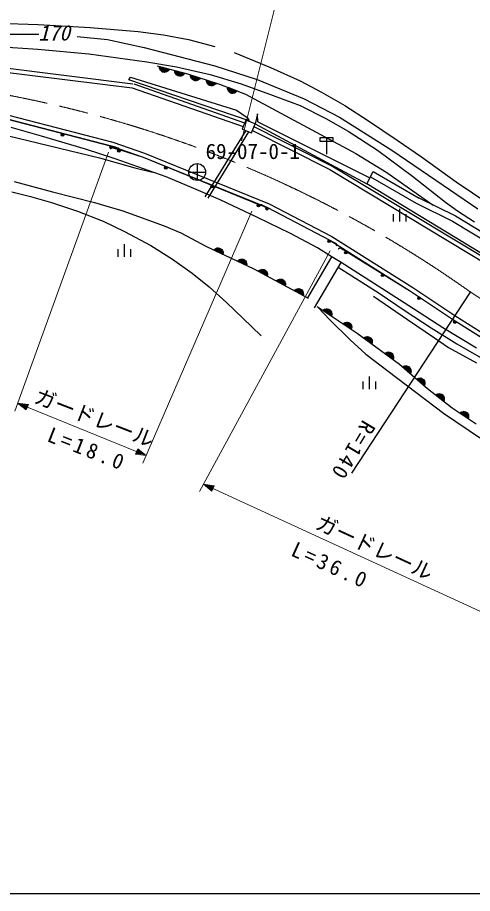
# Model space of a CAD drawing. Units: millimetres, scale not verified. Extents: x 40000 to 680000, y 20000 to 380000.
# Drawn here: x 93343 to 147487, y 205000 to 309254 of the extents above; entities that cross this region are included whole.
import ezdxf
from ezdxf.enums import TextEntityAlignment as Align

# ---------------------------------------------------------------- set-up
doc = ezdxf.new("R2010")
doc.units = ezdxf.units.MM
doc.header["$LTSCALE"] = 1000
doc.linetypes.add('CHAIN', pattern=[18.5, 12, -1.5, 3.5, -1.5])
for name, color, linetype, lineweight in [('M-BGD', 7, 'Continuous', 25), ('M-BMK', 2, 'CHAIN', 13), ('M-BMK-SRVR', 3, 'Continuous', 25), ('M-STR-HTXT', 7, 'Continuous', 13), ('M-TTL-BAND', 7, 'Continuous', 25)]:
    doc.layers.add(name, color=color, linetype=linetype, lineweight=lineweight)
doc.styles.add('ＭＳ ゴシック', font='')
doc.styles.get('ＭＳ ゴシック').set_extended_font_data('MS Gothic')

# ---------------------------------------------------------------- blocks, each defined once
blk = doc.blocks.new('BUHIN1')
at = {"color": 3, "linetype": 'Continuous', "lineweight": 25}
for p, q in [((897, 443), (-897, -443)), ((443, -897), (-443, 897))]:
    blk.add_line(p, q, dxfattribs=at)
blk.add_circle((0, 0), 1000, dxfattribs=at)
blk = doc.blocks.new('BUHIN2')
at = {"color": 7, "linetype": 'Continuous', "lineweight": 25}
blk.add_line((886, -1793), (2, -4), dxfattribs=at)
blk.add_lwpolyline([(1558, -1461), (213, -2125), (-8, -1677), (1337, -1013)], close=True, dxfattribs=at)
blk = doc.blocks.new('BUHIN3')
at = {"color": 7, "linetype": 'Continuous', "lineweight": 25}
blk.add_lwpolyline([(0, 0), (111, -224), (128, -271), (137, -317), (135, -368), (124, -415), (102, -463), (74, -503), (34, -537), (-3, -559)], dxfattribs=at)
blk = doc.blocks.new('BUHIN4')
at = {"color": 7, "linetype": 'Continuous', "lineweight": 25}
for radius in [150, 132, 115, 96.8, 79.5, 58.5, 40.5, 23.2, 4.5]:
    blk.add_circle((-134, -66), radius, dxfattribs=at)
blk = doc.blocks.new('BUHIN5')
at = {"color": 7, "linetype": 'Continuous', "lineweight": 25}
blk.add_lwpolyline([(-446, 338), (-402, 354), (-349, 363), (-292, 360), (-250, 349), (-204, 327), (-163, 296), (-133, 262), (-111, 224), (0, 0)], dxfattribs=at)

msp = doc.modelspace()

# ---------------------------------------------------------------- linework, layer by layer
at = {"layer": 'M-BGD'}
for p, q in [((89216, 308631), (95806, 308411)), ((95806, 308411), (101987, 308067)), ((101987, 308067), (107688, 307583)), ((107688, 307583), (110716, 307209)), ((87726, 307287), (95897, 307282)), ((100424, 307009), (104053, 306619)), ((104053, 306619), (108418, 305681)), ((110716, 307209), (113682, 306647)), ((113682, 306647), (116834, 305804)), ((90728, 305808), (95741, 305475)), ((95741, 305475), (101829, 304913)), ((108418, 305681), (116807, 303496)), ((82239, 304465), (107067, 301377)), ((101829, 304913), (108721, 303991)), ((119116, 305073), (123447, 303315)), ((82177, 303969), (107005, 300881)), ((108721, 303991), (112248, 303398)), ((109976, 303486), (113565, 302533)), ((110242, 303229), (110231, 303381)), ((110231, 303381), (111395, 303085)), ((112248, 303398), (116275, 302461)), ((116807, 303496), (121880, 301857)), ((110283, 303095), (110242, 303229)), ((110260, 303299), (111330, 303027)), ((111289, 302963), (110266, 303223)), ((110271, 303148), (111248, 302899)), ((110369, 302949), (110283, 303095)), ((111161, 302847), (110323, 303060)), ((110468, 302850), (110369, 302949)), ((110375, 302972), (111073, 302795)), ((110596, 302768), (110468, 302850)), ((110939, 302755), (110474, 302873)), ((110782, 302720), (110596, 302768)), ((110933, 302732), (110782, 302720)), ((111067, 302772), (110933, 302732)), ((111213, 302858), (111067, 302772)), ((111313, 302957), (111213, 302858)), ((111395, 303085), (111313, 302957)), ((112077, 302763), (112066, 302914)), ((112066, 302914), (113229, 302618)), ((112117, 302629), (112077, 302763)), ((112095, 302832), (113165, 302560)), ((113124, 302496), (112100, 302757)), ((112106, 302681), (113083, 302433)), ((112204, 302483), (112117, 302629)), ((112995, 302381), (112158, 302594)), ((112302, 302383), (112204, 302483)), ((112210, 302506), (112908, 302329)), ((112430, 302301), (112302, 302383)), ((112774, 302288), (112308, 302407)), ((113048, 302392), (112902, 302305)), ((113147, 302491), (113048, 302392)), ((113229, 302618), (113147, 302491)), ((113565, 302533), (117365, 301333)), ((113945, 302262), (113942, 302414)), ((113942, 302414), (115087, 302052)), ((116275, 302461), (119959, 301369)), ((123447, 303315), (126979, 301716)), ((106587, 301825), (106792, 302154)), ((120894, 296942), (106587, 301825)), ((106792, 302154), (119395, 298223)), ((107170, 301353), (120367, 296737)), ((112616, 302254), (112430, 302301)), ((112768, 302265), (112616, 302254)), ((112902, 302305), (112768, 302265)), ((113977, 302126), (113945, 302262)), ((113967, 302331), (115020, 301998)), ((114975, 301937), (113968, 302255)), ((113969, 302179), (114930, 301875)), ((114056, 301975), (113977, 302126)), ((114840, 301828), (114016, 302088)), ((114149, 301870), (114056, 301975)), ((114063, 301998), (114750, 301781)), ((114271, 301781), (114149, 301870)), ((114614, 301749), (114156, 301893)), ((114455, 301723), (114271, 301781)), ((114606, 301726), (114455, 301723)), ((114742, 301758), (114606, 301726)), ((114893, 301837), (114742, 301758)), ((114998, 301929), (114893, 301837)), ((115087, 302052), (114998, 301929)), ((115845, 301662), (115843, 301814)), ((115843, 301814), (116987, 301452)), ((115878, 301526), (115845, 301662)), ((115867, 301730), (116920, 301398)), ((116875, 301336), (115868, 301655)), ((115869, 301579), (116831, 301275)), ((115956, 301375), (115878, 301526)), ((116740, 301228), (115916, 301488)), ((116049, 301270), (115956, 301375)), ((115963, 301398), (116650, 301181)), ((116514, 301149), (116056, 301293)), ((116898, 301329), (116793, 301236)), ((116987, 301452), (116898, 301329)), ((117365, 301333), (120466, 300133)), ((119959, 301369), (123758, 299976)), ((121880, 301857), (127475, 299588)), ((126979, 301716), (129522, 300371)), ((107005, 300881), (120202, 296265)), ((116172, 301181), (116049, 301270)), ((116355, 301123), (116172, 301181)), ((116507, 301126), (116355, 301123)), ((116643, 301158), (116507, 301126)), ((116793, 301236), (116643, 301158)), ((118349, 300798), (118356, 300949)), ((118372, 300660), (118349, 300798)), ((118356, 300949), (119475, 300516)), ((118367, 300713), (119308, 300349)), ((119356, 300408), (118371, 300789)), ((118441, 300505), (118372, 300660)), ((118375, 300865), (119404, 300466)), ((119214, 300308), (118409, 300620)), ((118527, 300394), (118441, 300505)), ((118450, 300527), (119121, 300267)), ((118644, 300297), (118527, 300394)), ((118983, 300243), (118536, 300416)), ((118823, 300228), (118644, 300297)), ((119268, 300313), (119113, 300245)), ((119378, 300399), (119268, 300313)), ((119475, 300516), (119378, 300399)), ((129522, 300371), (132307, 298791)), ((118975, 300221), (118823, 300228)), ((119113, 300245), (118975, 300221)), ((120466, 300133), (133612, 293063)), ((123758, 299976), (126971, 298794)), ((127475, 299588), (131650, 297403)), ((119395, 298223), (120676, 297356)), ((126971, 298794), (130024, 297243)), ((132307, 298791), (135125, 296953)), ((91020, 297427), (104532, 293950)), ((91142, 297912), (104678, 294428)), ((120676, 297356), (120894, 296942)), ((121916, 297802), (121607, 296610)), ((121936, 296833), (121916, 297802)), ((130024, 297243), (132700, 295736)), ((131650, 297403), (137893, 293462)), ((96190, 295133), (92592, 296149)), ((120509, 297036), (120091, 295959)), ((121607, 296610), (120509, 297036)), ((121190, 295533), (121607, 296610)), ((121549, 296253), (130725, 291605)), ((121607, 296610), (134902, 289445)), ((121936, 296833), (135271, 290156)), ((135125, 296953), (138521, 294655)), ((90556, 295602), (103118, 292561)), ((101432, 293571), (96190, 295133)), ((120519, 295793), (115643, 287926)), ((120843, 295667), (116006, 287758)), ((120091, 295959), (121190, 295533)), ((121323, 295807), (130500, 291158)), ((132700, 295736), (136169, 293482)), ((104678, 294428), (108467, 293095)), ((138521, 294655), (141408, 292689)), ((104952, 292437), (101432, 293571)), ((104532, 293950), (108289, 292627)), ((105017, 293825), (104532, 293950)), ((104977, 293681), (105453, 293530)), ((108467, 293095), (123306, 287079)), ((133612, 293063), (137308, 290816)), ((136169, 293482), (140341, 290354)), ((137893, 293462), (143999, 289284)), ((103118, 292561), (107299, 291381)), ((111021, 290292), (104952, 292437)), ((108289, 292627), (123096, 286625)), ((141408, 292689), (145543, 289692)), ((107299, 291381), (109399, 290865)), ((130500, 291158), (149330, 279833)), ((130757, 291587), (149671, 280212)), ((134902, 289445), (135671, 290924)), ((135671, 290924), (141131, 287751)), ((114325, 288890), (111021, 290292)), ((135348, 290303), (140779, 287146)), ((137308, 290816), (142802, 286936)), ((140341, 290354), (144287, 287280)), ((92956, 289741), (97517, 288500)), ((117441, 287573), (114325, 288890)), ((149687, 280499), (134902, 289445)), ((143999, 289284), (148135, 286475)), ((145543, 289692), (149429, 287070)), ((92656, 288500), (94876, 287960)), ((94876, 287960), (97397, 287240)), ((97517, 288500), (102518, 287220)), ((141087, 287775), (145452, 285640)), ((97397, 287240), (100477, 286220)), ((102518, 287220), (105858, 286240)), ((121906, 285450), (117441, 287573)), ((122074, 287018), (122537, 286830)), ((122653, 286856), (123096, 286625)), ((123306, 287079), (130753, 283192)), ((140779, 287146), (145115, 285025)), ((144287, 287280), (145709, 286242)), ((100477, 286220), (103538, 285000)), ((105858, 286240), (110799, 284480)), ((123096, 286625), (130504, 282758)), ((123096, 286625), (130504, 282758)), ((138063, 285867), (138063, 284967)), ((138813, 286467), (138813, 284967)), ((139563, 285867), (139563, 284967)), ((145709, 286242), (147723, 284947)), ((103538, 285000), (106078, 283800)), ((125816, 283552), (121906, 285450)), ((145115, 285025), (150162, 281951)), ((145452, 285640), (150580, 282515)), ((106078, 283800), (109219, 282119)), ((110799, 284480), (112765, 283630)), ((112765, 283630), (115846, 281986)), ((129036, 281823), (125816, 283552)), ((130504, 282758), (140130, 276699)), ((130504, 282758), (130947, 282527)), ((130753, 283192), (140403, 277119)), ((105280, 281674), (105280, 280774)), ((106030, 282274), (106030, 280774)), ((106780, 281674), (106780, 280774)), ((109219, 282119), (111799, 280479)), ((115846, 281986), (121472, 279329)), ((116710, 281578), (116815, 281688)), ((117795, 281065), (116710, 281578)), ((117783, 281151), (116784, 281622)), ((116815, 281688), (116931, 281765)), ((116837, 281677), (117792, 281226)), ((117801, 281302), (116889, 281732)), ((116931, 281765), (117091, 281823)), ((116985, 281767), (117767, 281398)), ((117732, 281493), (117081, 281801)), ((117091, 281823), (117231, 281836)), ((117220, 281815), (117654, 281610)), ((117231, 281836), (117381, 281818)), ((117381, 281818), (117555, 281736)), ((117555, 281736), (117665, 281631)), ((117665, 281631), (117742, 281515)), ((117742, 281515), (117800, 281355)), ((130685, 280798), (129036, 281823)), ((132068, 281656), (132494, 281394)), ((111799, 280479), (114120, 278819)), ((117814, 281216), (117795, 281065)), ((117800, 281355), (117814, 281216)), ((119744, 280437), (119904, 280494)), ((120545, 280165), (119894, 280473)), ((119904, 280494), (120044, 280508)), ((120033, 280486), (120467, 280281)), ((120044, 280508), (120194, 280490)), ((120194, 280490), (120368, 280408)), ((130696, 280791), (127870, 275898)), ((131864, 280106), (130685, 280798)), ((119523, 280249), (119628, 280359)), ((120608, 279737), (119523, 280249)), ((120596, 279823), (119597, 280294)), ((119628, 280359), (119744, 280437)), ((119650, 280349), (120605, 279898)), ((120614, 279973), (119702, 280404)), ((119798, 280438), (120580, 280069)), ((120368, 280408), (120478, 280303)), ((120478, 280303), (120555, 280187)), ((120555, 280187), (120613, 280027)), ((120627, 279888), (120608, 279737)), ((120613, 280027), (120627, 279888)), ((128680, 274710), (131853, 280114)), ((131508, 279526), (136388, 276436)), ((136714, 276991), (131864, 280106)), ((114120, 278819), (116160, 277199)), ((121472, 279329), (127942, 275860)), ((122010, 279041), (122120, 279145)), ((123068, 278474), (122010, 279041)), ((123059, 278560), (122086, 279082)), ((122120, 279145), (122240, 279217)), ((122141, 279134), (123072, 278635)), ((123085, 278709), (122197, 279186)), ((122240, 279217), (122403, 279266)), ((122294, 279215), (123056, 278807)), ((123026, 278904), (122392, 279245)), ((122403, 279266), (122543, 279273)), ((122531, 279251), (122954, 279025)), ((122543, 279273), (122692, 279247)), ((122692, 279247), (122862, 279156)), ((122862, 279156), (122966, 279046)), ((122966, 279046), (123037, 278926)), ((123037, 278926), (123087, 278763)), ((123093, 278623), (123068, 278474)), ((123087, 278763), (123093, 278623)), ((124142, 277897), (124253, 278001)), ((125200, 277330), (124142, 277897)), ((125192, 277416), (124219, 277938)), ((124253, 278001), (124373, 278073)), ((124274, 277990), (125205, 277491)), ((125218, 277566), (124329, 278042)), ((124373, 278073), (124536, 278122)), ((124427, 278072), (125188, 277663)), ((125159, 277761), (124524, 278101)), ((124536, 278122), (124675, 278129)), ((124664, 278108), (125087, 277881)), ((124675, 278129), (124825, 278103)), ((124825, 278103), (124994, 278013)), ((124994, 278013), (125098, 277902)), ((125098, 277902), (125170, 277782)), ((125170, 277782), (125219, 277619)), ((125226, 277480), (125200, 277330)), ((125219, 277619), (125226, 277480)), ((116160, 277199), (118201, 275338)), ((126275, 276754), (126386, 276858)), ((127333, 276186), (126275, 276754)), ((127325, 276273), (126352, 276794)), ((126386, 276858), (126506, 276930)), ((126407, 276847), (127337, 276347)), ((127350, 276422), (126462, 276899)), ((126506, 276930), (126668, 276979)), ((126559, 276928), (127321, 276520)), ((127292, 276617), (126657, 276958)), ((126668, 276979), (126808, 276985)), ((126797, 276964), (127220, 276737)), ((126808, 276985), (126958, 276960)), ((126958, 276960), (127127, 276869)), ((127127, 276869), (127231, 276759)), ((127231, 276759), (127303, 276638)), ((127303, 276638), (127352, 276476)), ((127359, 276336), (127333, 276186)), ((127352, 276476), (127359, 276336)), ((133147, 255017), (147251, 276578)), ((136388, 276436), (139491, 274359)), ((140456, 274594), (136714, 276991)), ((140130, 276699), (145119, 273356)), ((140403, 277119), (145392, 273775)), ((147233, 276589), (147224, 276595)), ((118201, 275338), (120141, 273458)), ((135709, 276088), (139762, 273305)), ((129005, 274860), (133756, 271672)), ((129102, 274782), (130527, 273278)), ((129694, 274397), (129814, 274490)), ((130691, 273728), (129694, 274397)), ((130691, 273815), (129774, 274430)), ((129814, 274490), (129941, 274549)), ((129834, 274476), (130711, 273888)), ((130732, 273961), (129894, 274523)), ((129941, 274549), (130108, 274582)), ((129994, 274543), (130712, 274061)), ((130692, 274161), (130094, 274562)), ((130108, 274582), (130247, 274575)), ((130234, 274555), (130633, 274288)), ((130247, 274575), (130394, 274535)), ((130394, 274535), (130553, 274428)), ((130553, 274428), (130646, 274308)), ((130646, 274308), (130706, 274181)), ((139491, 274359), (142585, 272312)), ((143970, 272324), (140456, 274594)), ((120141, 273458), (122341, 271378)), ((130527, 273278), (132943, 270878)), ((130731, 273875), (130691, 273728)), ((130706, 274181), (130738, 274014)), ((130738, 274014), (130731, 273875)), ((139762, 273305), (142965, 271118)), ((145119, 273356), (150143, 270192)), ((145392, 273775), (150375, 270637)), ((132070, 272803), (132190, 272896)), ((133066, 272134), (132070, 272803)), ((133067, 272221), (132150, 272836)), ((132190, 272896), (132317, 272955)), ((132210, 272882), (133087, 272294)), ((133107, 272367), (132270, 272929)), ((132317, 272955), (132483, 272988)), ((132370, 272949), (133087, 272467)), ((133068, 272567), (132470, 272968)), ((132483, 272988), (132623, 272981)), ((132609, 272961), (133008, 272694)), ((132623, 272981), (132769, 272941)), ((132769, 272941), (132929, 272834)), ((132929, 272834), (133021, 272714)), ((133021, 272714), (133081, 272587)), ((133107, 272281), (133066, 272134)), ((133081, 272587), (133114, 272420)), ((133114, 272420), (133107, 272281)), ((142585, 272312), (145638, 270410)), ((147958, 269887), (143970, 272324)), ((133756, 271672), (138813, 268002)), ((134534, 271107), (134658, 271195)), ((135506, 270402), (134534, 271107)), ((135509, 270488), (134615, 271137)), ((134658, 271195), (134787, 271250)), ((134677, 271181), (135532, 270561)), ((135555, 270633), (134739, 271225)), ((134787, 271250), (134954, 271277)), ((134839, 271241), (135539, 270734)), ((135523, 270834), (134940, 271257)), ((134954, 271277), (135094, 271264)), ((135079, 271245), (135468, 270963)), ((135094, 271264), (135238, 271219)), ((135238, 271219), (135394, 271106)), ((135394, 271106), (135482, 270982)), ((142965, 271118), (144645, 269998)), ((132943, 270878), (134815, 269197)), ((135482, 270982), (135537, 270854)), ((135551, 270547), (135506, 270402)), ((135537, 270854), (135564, 270686)), ((135564, 270686), (135551, 270547)), ((145638, 270410), (149542, 268158)), ((134815, 269197), (137464, 267157)), ((137063, 269272), (137186, 269360)), ((138034, 268567), (137063, 269272)), ((138038, 268654), (137144, 269302)), ((137186, 269360), (137315, 269415)), ((137206, 269346), (138061, 268726)), ((138083, 268798), (137267, 269390)), ((137315, 269415), (137483, 269442)), ((137368, 269406), (138067, 268899)), ((138051, 269000), (137469, 269422)), ((137483, 269442), (137622, 269430)), ((137608, 269410), (137997, 269128)), ((137622, 269430), (137767, 269384)), ((137767, 269384), (137922, 269271)), ((137922, 269271), (138011, 269148)), ((138011, 269148), (138066, 269019)), ((138066, 269019), (138092, 268851)), ((144645, 269998), (147946, 268137)), ((138080, 268712), (138034, 268567)), ((138092, 268851), (138080, 268712)), ((138813, 268002), (142126, 265095)), ((137464, 267157), (144025, 262156)), ((139190, 267671), (139321, 267748)), ((140092, 266880), (139190, 267671)), ((140104, 266966), (139274, 267694)), ((139321, 267748), (139454, 267791)), ((139339, 267732), (140133, 267036)), ((140163, 267105), (139405, 267770)), ((139454, 267791), (139624, 267802)), ((139506, 267777), (140156, 267207)), ((140149, 267309), (139608, 267784)), ((139624, 267802), (139761, 267777)), ((139746, 267759), (140107, 267442)), ((139761, 267777), (139901, 267718)), ((139901, 267718), (140046, 267591)), ((140046, 267591), (140122, 267460)), ((140151, 267020), (140092, 266880)), ((140122, 267460), (140165, 267327)), ((140176, 267157), (140151, 267020)), ((140165, 267327), (140176, 267157)), ((134444, 265915), (134444, 265014)), ((135195, 266515), (135195, 265014)), ((135945, 265915), (135945, 265014)), ((140847, 266218), (140978, 266295)), ((141749, 265426), (140847, 266218)), ((141760, 265512), (140930, 266240)), ((140978, 266295), (141111, 266337)), ((140996, 266279), (141790, 265582)), ((141819, 265652), (141061, 266317)), ((141111, 266337), (141280, 266348)), ((141163, 266324), (141812, 265754)), ((141806, 265855), (141264, 266330)), ((141280, 266348), (141418, 266323)), ((141402, 266305), (141763, 265989)), ((141418, 266323), (141558, 266264)), ((141558, 266264), (141702, 266138)), ((141702, 266138), (141779, 266007)), ((141779, 266007), (141822, 265873)), ((141822, 265873), (141833, 265704)), ((141808, 265566), (141749, 265426)), ((141833, 265704), (141808, 265566)), ((142126, 265095), (145064, 262814)), ((143121, 264323), (143247, 264407)), ((144069, 263587), (143121, 264323)), ((144075, 263673), (143203, 264350)), ((143247, 264407), (143378, 264458)), ((143266, 264392), (144100, 263745)), ((144126, 263816), (143329, 264434)), ((143378, 264458), (143546, 264479)), ((143430, 264447), (144113, 263917)), ((144100, 264018), (143531, 264460)), ((143546, 264479), (143685, 264462)), ((143670, 264443), (144050, 264149)), ((143685, 264462), (143828, 264412)), ((143828, 264412), (143980, 264294)), ((143980, 264294), (144064, 264168)), ((144064, 264168), (144115, 264037)), ((144115, 264037), (144136, 263869)), ((144136, 263869), (144119, 263730)), ((144119, 263730), (144069, 263587)), ((145064, 262814), (147908, 260876)), ((144025, 262156), (148542, 259127)), ((145990, 262183), (146111, 262275)), ((146982, 261507), (145990, 262183)), ((146983, 261594), (146070, 262215)), ((146111, 262275), (146238, 262333)), ((146131, 262261), (147004, 261667)), ((147024, 261740), (146191, 262307)), ((146238, 262333), (146405, 262365)), ((146291, 262326), (147005, 261840)), ((146986, 261940), (146391, 262345)), ((146405, 262365), (146545, 262357)), ((146531, 262337), (146928, 262067)), ((146545, 262357), (146691, 262316)), ((146691, 262316), (146849, 262207)), ((146849, 262207), (146941, 262087)), ((146941, 262087), (147000, 261960)), ((147000, 261960), (147032, 261793)), ((147032, 261793), (147023, 261653)), ((147023, 261653), (146982, 261507))]:
    msp.add_line(p, q, dxfattribs=at)
for points in [[(104532, 293950), (91020, 297427), (81320, 299796)], [(105453, 293530), (108289, 292627), (122074, 287018)], [(132494, 281394), (140130, 276699), (145119, 273356), (150143, 270192), (156629, 267439), (158495, 266898), (164386, 265715)]]:
    msp.add_lwpolyline(points, dxfattribs=at)
at = {"layer": 'M-BMK'}
msp.add_line((150860, 274217), (147225, 276595), dxfattribs=at)
msp.add_arc((66145, 162463), 140000, 54.60979, 79.84491, dxfattribs=at)
at = {"layer": 'M-STR-HTXT'}
for p, q in [((120005, 294560), (127518, 324855)), ((104178, 293214), (93009, 262410)), ((121242, 286199), (108274, 256223)), ((130558, 281489), (114993, 252846)), ((93350, 263351), (94640, 263205)), ((94377, 262557), (93350, 263351)), ((93350, 263351), (108671, 257141)), ((93675, 263219), (94557, 263132)), ((94369, 262668), (93675, 263219)), ((93860, 263144), (94473, 263058)), ((94360, 262780), (93860, 263144)), ((94138, 263031), (94389, 262984)), ((94351, 262891), (94138, 263031)), ((94389, 262984), (94351, 262891)), ((94473, 263058), (94360, 262780)), ((94557, 263132), (94369, 262668)), ((94640, 263205), (94377, 262557)), ((107381, 257286), (107644, 257935)), ((107465, 257360), (107653, 257824)), ((107549, 257434), (107662, 257712)), ((107633, 257508), (107671, 257601)), ((107884, 257460), (107633, 257508)), ((107644, 257935), (108671, 257141)), ((107653, 257824), (108347, 257273)), ((107662, 257712), (108162, 257348)), ((107671, 257601), (107884, 257460)), ((108671, 257141), (107381, 257286)), ((108347, 257273), (107465, 257360)), ((108162, 257348), (107549, 257434)), ((115471, 253725), (116753, 253520)), ((116460, 252884), (115471, 253725)), ((115471, 253725), (154137, 235926)), ((115789, 253579), (116665, 253450)), ((116456, 252996), (115789, 253579)), ((115970, 253495), (116578, 253380)), ((116453, 253108), (115970, 253495)), ((116243, 253370), (116491, 253310)), ((116449, 253220), (116243, 253370)), ((116578, 253380), (116453, 253108)), ((116665, 253450), (116456, 252996)), ((116753, 253520), (116460, 252884)), ((116491, 253310), (116449, 253220))]:
    msp.add_line(p, q, dxfattribs=at)
at = {"layer": 'M-TTL-BAND'}
msp.add_line((40000, 205000), (579000, 205000), dxfattribs=at)

# ---------------------------------------------------------------- block references
at = {"layer": 'M-BGD', "xscale": 1.000001, "yscale": 1.000001}
for name, p, rotation in [('BUHIN4', (98737, 295441), 49.27561), ('BUHIN2', (130122, 292988), 153.70888), ('BUHIN4', (104532, 293950), 49.27561), ('BUHIN5', (104977, 293681), 46.05156), ('BUHIN3', (105017, 293825), 49.27561), ('BUHIN4', (105453, 293530), 46.05156), ('BUHIN1', (114725, 290860), 153.70888), ('BUHIN4', (111046, 291505), 41.56753), ('BUHIN4', (116560, 289262), 41.56753), ('BUHIN4', (122074, 287018), 41.56753), ('BUHIN5', (122653, 286856), 36.14276), ('BUHIN3', (122537, 286830), 41.56753), ('BUHIN4', (123096, 286625), 36.14276), ('BUHIN4', (130504, 282758), 36.14276), ('BUHIN3', (130947, 282527), 36.14276), ('BUHIN5', (132068, 281656), 32.12761), ('BUHIN4', (132494, 281394), 32.12761), ('BUHIN4', (136864, 278708), 32.12761), ('BUHIN4', (141206, 275979), 29.88047), ('BUHIN4', (145473, 273133), 31.50655)]:
    msp.add_blockref(name, p, dxfattribs=dict(at, rotation=rotation))

# ---------------------------------------------------------------- texts
at = {"layer": 'M-BGD', "style": 'ＭＳ ゴシック', "oblique": 15}
msp.add_text('170', height=1833, rotation=0.1, dxfattribs=at).set_placement((95830, 305960), align=Align.BOTTOM_LEFT)
at = {"layer": 'M-BGD', "insert": (134431, 261491), "char_height": 1833, "attachment_point": 7, "rotation": 239.2, "style": 'ＭＳ ゴシック'}
msp.add_mtext('\\T1.24;R=140', dxfattribs=at)
at = {"layer": 'M-BMK-SRVR', "style": 'ＭＳ ゴシック'}
msp.add_text('69-07-0-1', height=1833, dxfattribs=at).set_placement((115725, 291860), align=Align.BOTTOM_LEFT)
at = {"layer": 'M-STR-HTXT', "style": 'ＭＳ ゴシック'}
for rotation, p in [(338.8, (94979, 262953)), (335.2, (128415, 247996))]:
    msp.add_text('ガードレール', height=1833, rotation=rotation, dxfattribs=at).set_placement(p, align=Align.BOTTOM_LEFT)
at = {"layer": 'M-STR-HTXT', "char_height": 1833, "attachment_point": 7, "style": 'ＭＳ ゴシック'}
for s, insert, rotation in [('\\T1.32;L=18.0', (96726, 258835), 338.5), ('\\T1.32;L=36.0', (125739, 245240), 335.6)]:
    msp.add_mtext(s, dxfattribs=dict(at, insert=insert, rotation=rotation))

doc.saveas('drawing.dxf')
